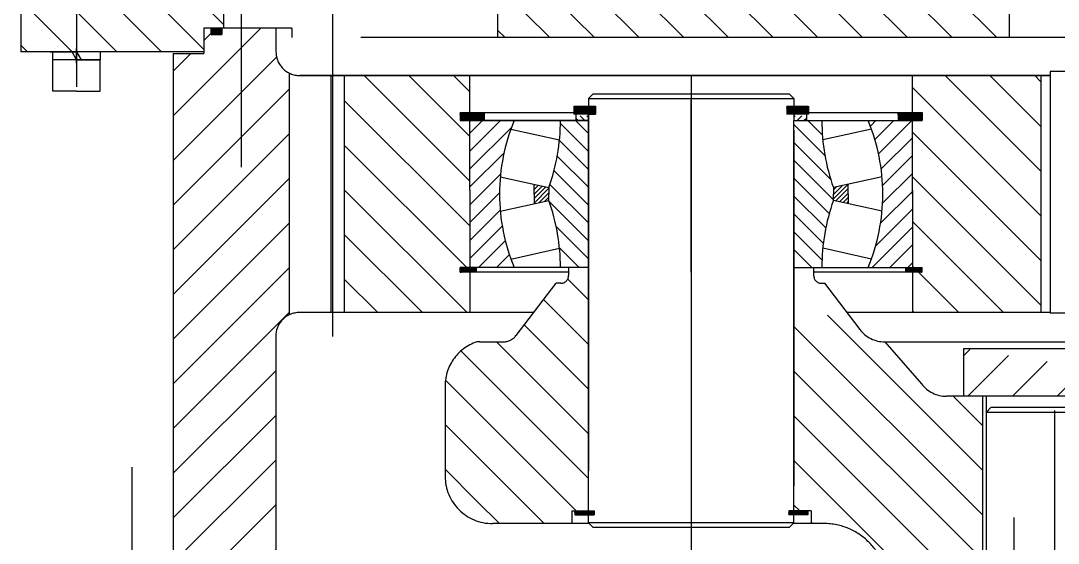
# Model space of a CAD drawing. Header units: millimetres. Extents: x -254 to 20771, y -723 to 14152.
# Drawn here: x 2867 to 3524, y 6038 to 6368 of the extents above; entities that cross this region are included whole.
import ezdxf

# ---------------------------------------------------------------- set-up
doc = ezdxf.new("R2010")
doc.units = ezdxf.units.MM
doc.header["$LTSCALE"] = 500
doc.linetypes.add('G', pattern=[2, 1.25, -0.25, 0.25, -0.25])
doc.linetypes.add('K', pattern=[2.5, 1.25, -0.25, 0.25, -0.25, 0.25, -0.25])
doc.layers.add('05', color=4, linetype='G')
doc.layers.add('07', color=6, linetype='K')
pattern_1 = [(135, (-7145.327, 865.985), (-14.142136, -14.142136), [])]
pattern_2 = [(315, (1179.93094, 9423.83018), (-0.0707106781, -0.0707106781), [])]
pattern_3 = [(45, (1180.05016, -536.53618), (-0.0707106781, 0.0707106781), [])]
pattern_4 = [(225, (-6115.68745, 9423.83018), (0.0707106781, -0.0707106781), [])]
pattern_5 = [(135, (-6115.56823, -536.53618), (0.0707106781, 0.0707106781), [])]
pattern_6 = [(45, (-7869.98725, 862.98494), (-0.0707106781, 0.0707106781), [])]

# ---------------------------------------------------------------- blocks, each defined once
blk = doc.blocks.new('weretyrtyryry')
at = {"layer": '07', "linetype": 'K'}
h = blk.add_hatch(dxfattribs=at)
h.set_pattern_fill('_USER', color=6, scale=20, angle=135, style=0, pattern_type=0)
h.set_pattern_definition(pattern_1)
h.paths.add_polyline_path([(-2856.73, 4701.3), (-2892.04, 4719.99), (-2892.04, 4658.43), (-2856.73, 4658.43), (-2856.73, 4660.53)])
h.paths.add_polyline_path([(-2856.73, 4732.93), (-2869.23, 4732.93), (-2892.04, 4732.93), (-2892.04, 4719.99), (-2856.73, 4701.3)])
h.paths.add_polyline_path([(-2783.41, 4732.93), (-2838.7, 4732.93), (-2838.7, 4726.93), (-2842.7, 4726.93, -0.043716), (-2843.19, 4726.93), (-2846.7, 4726.93), (-2846.7, 4732.93), (-2856.73, 4732.93), (-2856.73, 4701.3), (-2776.17, 4658.68), (-2776.17, 4673.43), (-2763.66, 4673.43), (-2763.66, 4682.76), (-2783.41, 4682.76)])
h.paths.add_polyline_path([(-2856.73, 4701.3), (-2856.73, 4658.43), (-2841.63, 4658.43), (-2839.96, 4658.43), (-2776.17, 4658.43), (-2776.17, 4658.68)])
h.paths.add_polyline_path([(-2831.34, 4679.54), (-2831.34, 4752.65), (-2795.34, 4752.65), (-2795.34, 4679.54)], flags=9)
h = blk.add_hatch(dxfattribs=at)
h.set_pattern_fill('_USER', color=6, scale=20, angle=135, style=0, pattern_type=0)
h.set_pattern_definition(pattern_1)
h.paths.add_polyline_path([(-1468.55, 4732.43), (-1506.06, 4732.43), (-1506.06, 4726.43), (-1510.06, 4726.43, -0.043716), (-1510.55, 4726.43), (-1514.06, 4726.43), (-1514.06, 4732.43), (-1521.57, 4732.43), (-1521.57, 4742.43), (-1929.34, 4742.43), (-1929.34, 4700.42), (-1944.34, 4700.42), (-1944.34, 4667.43), (-1510.45, 4667.43), (-1468.55, 4690.32)])
h.paths.add_polyline_path([(-1415.55, 4719.27), (-1448.55, 4701.24), (-1448.55, 4673.43), (-1434.92, 4673.43), (-1434.92, 4658.43), (-1415.55, 4658.43)])
h.paths.add_polyline_path([(-1415.55, 4719.27), (-1415.55, 4732.43), (-1448.55, 4732.43), (-1448.55, 4701.24)])
h.paths.add_polyline_path([(-2266.76, 4700.42), (-2281.76, 4700.42), (-2281.76, 4742.43), (-2570.69, 4742.43), (-2570.69, 4682.76), (-2590.44, 4682.76), (-2590.44, 4667.43), (-2266.76, 4667.43)])
h.paths.add_polyline_path([(-1733.46, 4642.91), (-1733.46, 4689.55), (-1697.46, 4689.55), (-1697.46, 4642.91)], flags=9)
h.paths.add_polyline_path([(-1884.83, 4656.56), (-1884.83, 4687.22), (-1848.83, 4687.22), (-1848.83, 4656.56)], flags=9)
h.paths.add_polyline_path([(-1667.96, 4711.34), (-1652.79, 4711.34), (-1652.79, 4731.03), (-1667.96, 4731.03)], flags=24)
h.paths.add_polyline_path([(-1519.35, 4720.06), (-1504.17, 4720.06), (-1504.17, 4739.76), (-1519.35, 4739.76)], flags=24)
h = blk.add_hatch(dxfattribs=at)
h.set_pattern_fill('_USER', color=6, scale=20, angle=45, style=0, pattern_type=0)
h.set_pattern_definition([(45, (-7145.327, 865.985), (-14.142136, 14.142136), [])])
h.paths.add_polyline_path([(-2722.12, 4630.08), (-2775.71, 4658.43), (-2776.17, 4658.43), (-2776.17, 4657.43), (-2795.55, 4657.43), (-2795.55, 4434.88), (-2730.67, 4418.01), (-2730.67, 4478.43, -0.289261), (-2722.12, 4491.98)])
h.paths.add_polyline_path([(-2730.55, 4673.43), (-2752.55, 4673.43), (-2752.55, 4646.18), (-2722.12, 4630.08), (-2722.12, 4644.95, -0.286757), (-2730.55, 4658.43)])
h.paths.add_polyline_path([(-2752.55, 4673.43), (-2764.79, 4673.43), (-2764.79, 4669.43), (-2771.79, 4669.43), (-2771.79, 4673.43), (-2776.17, 4673.43), (-2776.17, 4658.68), (-2752.55, 4646.18)])
h.paths.add_polyline_path([(-2730.67, 4418.01), (-2795.55, 4434.88), (-2795.55, 4307.43), (-2808.83, 4307.43), (-2808.83, 4257.43), (-2784.92, 4257.43), (-2784.92, 4238.43), (-2730.67, 4238.43)])
h.paths.add_polyline_path([(-2834.83, 4307.43), (-2866.9, 4307.43), (-2866.9, 4257.43), (-2834.83, 4257.43)])
h.paths.add_polyline_path([(-1415.55, 4641.29), (-1488.97, 4612.32), (-1488.97, 4530.07), (-1415.55, 4522.06)])
h.paths.add_polyline_path([(-1458.55, 4642.17), (-1466.55, 4647.18), (-1466.55, 4652.35), (-1468.55, 4652.35), (-1468.55, 4673.43), (-1470.55, 4673.43), (-1470.55, 4668.43), (-1477.55, 4668.43), (-1477.55, 4673.43), (-1480.55, 4673.43), (-1480.55, 4658.43, -0.286757), (-1488.97, 4644.95), (-1488.97, 4612.32), (-1458.55, 4624.33)])
h.paths.add_polyline_path([(-1415.55, 4657.43), (-1434.92, 4657.43), (-1434.92, 4673.43), (-1448.55, 4673.43), (-1448.55, 4652.35), (-1450.55, 4652.35), (-1450.55, 4647.18), (-1458.55, 4642.17), (-1458.55, 4624.33), (-1415.55, 4641.29)])
h.paths.add_polyline_path([(-1415.55, 4522.06), (-1488.97, 4530.07), (-1488.97, 4491.98, -0.289261), (-1480.42, 4478.43), (-1480.42, 4391.4), (-1415.55, 4384.64)])
h.paths.add_polyline_path([(-1415.55, 4384.64), (-1480.42, 4391.4), (-1480.42, 4264.85), (-1426.1, 4253.45), (-1426.1, 4257.43), (-1402.27, 4257.43), (-1402.27, 4307.43), (-1407.52, 4307.43), (-1415.55, 4307.43)])
h.paths.add_polyline_path([(-1426.1, 4253.45), (-1480.42, 4264.85), (-1480.42, 4238.43), (-1426.1, 4238.43)])
h.paths.add_polyline_path([(-1344.2, 4307.43), (-1376.27, 4307.43), (-1376.27, 4257.43), (-1344.2, 4257.43)])
h.paths.add_polyline_path([(-1456, 4561.26), (-1440.83, 4561.26), (-1440.83, 4580.96), (-1456, 4580.96)], flags=24)
h = blk.add_hatch(dxfattribs=at)
h.set_pattern_fill('_USER', color=6, scale=0.1, angle=45, style=0, pattern_type=0)
h.set_pattern_definition([(45, (-7145.32725, 865.98494), (-0.0707106781, 0.0707106781), [])])
h.paths.add_polyline_path([(-2764.79, 4673.43), (-2771.79, 4673.43), (-2771.79, 4669.43), (-2764.79, 4669.43)])
h = blk.add_hatch(dxfattribs=at)
h.set_pattern_fill('_USER', color=6, scale=20, angle=135, style=0, pattern_type=0)
h.set_pattern_definition(pattern_1)
h.paths.add_polyline_path([(-2687.32, 4493.43), (-2607.88, 4493.43), (-2607.88, 4518.93), (-2613.97, 4518.93), (-2613.97, 4521.93), (-2607.88, 4521.93), (-2607.88, 4570.93), (-2607.88, 4614.93), (-2613.97, 4614.93), (-2613.97, 4617.93), (-2607.88, 4617.93), (-2607.88, 4643.43), (-2687.32, 4643.43)])
h.paths.add_polyline_path([(-2246.63, 4643.43), (-2327.88, 4643.43), (-2327.88, 4617.93), (-2321.78, 4617.93), (-2321.78, 4614.93), (-2327.88, 4614.93), (-2327.88, 4568.43), (-2327.88, 4521.93), (-2321.78, 4521.93), (-2321.78, 4518.93), (-2327.88, 4518.93), (-2327.88, 4493.43), (-2246.63, 4493.43)])
h = blk.add_hatch(dxfattribs=at)
h.set_pattern_fill('_USER', color=6, scale=0.1, angle=135, style=0, pattern_type=0)
h.set_pattern_definition([(135, (-7869.98725, 866.98494), (-0.0707106781, -0.0707106781), [])])
h.paths.add_polyline_path([(-2542.21, 4623.93), (-2542.21, 4618.93), (-2532.88, 4618.93), (-2532.88, 4623.93)])
h.paths.add_polyline_path([(-2532.88, 4618.93), (-2528.47, 4618.93), (-2528.47, 4623.93), (-2532.88, 4623.93)])
h = blk.add_hatch(dxfattribs=at)
h.set_pattern_fill('_USER', color=6, scale=0.1, angle=135, style=0, pattern_type=0)
h.set_pattern_definition([(45, (2934.23074, 866.98494), (0.0707106781, -0.0707106781), [])])
h.paths.add_polyline_path([(-2393.55, 4623.93), (-2393.55, 4618.93), (-2402.88, 4618.93), (-2402.88, 4623.93)])
h.paths.add_polyline_path([(-2402.88, 4618.93), (-2407.29, 4618.93), (-2407.29, 4623.93), (-2402.88, 4623.93)])
h = blk.add_hatch(dxfattribs=at)
h.set_pattern_fill('_USER', color=6, scale=0.1, angle=45, style=0, pattern_type=0)
h.set_pattern_definition(pattern_6)
h.paths.add_polyline_path([(-2327.88, 4619.93), (-2336.92, 4619.93), (-2336.92, 4614.93), (-2327.88, 4614.93)])
h.paths.add_polyline_path([(-2321.78, 4619.93), (-2327.88, 4619.93), (-2327.88, 4614.93), (-2325.73, 4614.93), (-2321.78, 4617.09)], flags=16)
h.paths.add_polyline_path([(-2334.98, 4604.66), (-2319.81, 4604.66), (-2319.81, 4624.35), (-2334.98, 4624.35)], flags=9)
h = blk.add_hatch(dxfattribs=at)
h.set_pattern_fill('_USER', color=6, scale=0.1, angle=45, style=0, pattern_type=0)
h.set_pattern_definition(pattern_6)
h.paths.add_polyline_path([(-2613.97, 4619.93), (-2613.97, 4614.93), (-2607.88, 4614.93), (-2607.88, 4619.93)])
h.paths.add_polyline_path([(-2607.88, 4619.93), (-2607.88, 4614.93), (-2598.84, 4614.93), (-2598.84, 4619.93)])
at = {"layer": '07', "linetype": 'K', "ltscale": 0.8}
h = blk.add_hatch(dxfattribs=at)
h.set_pattern_fill('U', color=6, scale=8, angle=135, style=0, pattern_type=0)
h.set_pattern_definition([(45, (-2467.878, 4614.934), (5.65685, -5.65685), [])])
edge = h.paths.add_edge_path()
edge.add_arc((-2467.88, 4568.43), 121.25, 360, 382.55097)
edge.add_line((-2355.9, 4614.93), (-2327.88, 4614.93))
edge.add_line((-2327.88, 4614.93), (-2327.88, 4568.43))
edge.add_line((-2327.88, 4568.43), (-2327.88, 4521.93))
edge.add_line((-2327.88, 4521.93), (-2355.9, 4521.93))
edge.add_arc((-2467.88, 4568.43), 121.25, 337.44903, 360)
edge = h.paths.add_edge_path()
edge.add_line((-2579.86, 4521.93), (-2607.88, 4521.93))
edge.add_line((-2607.88, 4521.93), (-2607.88, 4568.43))
edge.add_line((-2607.88, 4568.43), (-2607.88, 4614.93))
edge.add_line((-2607.88, 4614.93), (-2579.86, 4614.93))
edge.add_arc((-2467.88, 4568.43), 121.25, 157.44903, 180)
edge.add_arc((-2467.88, 4568.43), 121.25, 180, 202.55097)
h = blk.add_hatch(dxfattribs=at)
h.set_pattern_fill('U', color=6, scale=8, angle=225, style=0, pattern_type=0)
h.set_pattern_definition([(315, (-2467.878, 4614.934), (-5.65685, -5.65685), [])])
edge = h.paths.add_edge_path()
edge.add_line((-2385.19, 4521.93), (-2402.88, 4521.93))
edge.add_line((-2402.88, 4521.93), (-2402.87, 4614.93))
edge.add_line((-2402.87, 4614.93), (-2385.19, 4614.93))
edge.add_arc((-2257.88, 4614.93), 127.31, 180, 199.47844)
edge.add_line((-2377.9, 4572.48), (-2377.9, 4568.43))
edge.add_line((-2377.9, 4568.43), (-2377.9, 4564.39))
edge.add_arc((-2257.88, 4521.93), 127.31, 160.52156, 180)
edge = h.paths.add_edge_path()
edge.add_line((-2532.88, 4521.93), (-2550.57, 4521.93))
edge.add_arc((-2677.88, 4521.93), 127.31, 360, 379.47844)
edge.add_line((-2557.85, 4564.39), (-2557.85, 4568.43))
edge.add_line((-2557.85, 4568.43), (-2557.85, 4572.48))
edge.add_arc((-2677.88, 4614.93), 127.31, 340.52156, 360)
edge.add_line((-2550.57, 4614.93), (-2532.89, 4614.93))
edge.add_line((-2532.89, 4614.93), (-2532.88, 4521.93))
at = {"layer": '07', "linetype": 'K'}
h = blk.add_hatch(dxfattribs=at)
h.set_pattern_fill('_USER', color=6, scale=3, angle=135, style=0, pattern_type=0)
h.set_pattern_definition([(135, (-7869.9872, 865.985), (-2.1213203, -2.1213203), [])])
h.paths.add_polyline_path([(-2540.84, 4617.93), (-2540.84, 4614.93), (-2532.88, 4614.93), (-2532.88, 4617.93)])
h = blk.add_hatch(dxfattribs=at)
h.set_pattern_fill('_USER', color=6, scale=3, angle=135, style=0, pattern_type=0)
h.set_pattern_definition([(45, (2934.2307, 865.985), (2.1213203, -2.1213203), [])])
h.paths.add_polyline_path([(-2394.92, 4617.93), (-2394.92, 4614.93), (-2402.88, 4614.93), (-2402.88, 4617.93)])
h = blk.add_hatch(dxfattribs=at)
h.set_pattern_fill('_USER', color=6, scale=0.1, angle=45, style=0, pattern_type=0)
h.set_pattern_definition([(135, (2934.23074, 862.98494), (0.0707106781, 0.0707106781), [])])
h.paths.add_polyline_path([(-2327.88, 4619.93), (-2321.78, 4619.93), (-2321.78, 4614.93), (-2327.88, 4614.93)])
h.paths.add_polyline_path([(-2336.92, 4619.93), (-2327.88, 4619.93), (-2327.88, 4614.93), (-2336.92, 4614.93)])
at = {"layer": '07', "linetype": 'K', "ltscale": 0.8}
h = blk.add_hatch(dxfattribs=at)
h.set_pattern_fill('U', color=6, scale=2, angle=135, style=0, pattern_type=0)
h.set_pattern_definition([(45, (-2467.8783, 4614.934), (1.414214, -1.414214), [])])
h.paths.add_polyline_path([(-2368.53, 4562.31), (-2377.9, 4564.39), (-2377.9, 4568.43), (-2377.9, 4572.48), (-2368.53, 4574.56), (-2368.53, 4568.43)])
h.paths.add_polyline_path([(-2567.23, 4568.43), (-2567.23, 4574.56), (-2557.85, 4572.48), (-2557.85, 4568.43), (-2557.85, 4564.39), (-2567.23, 4562.31)])
at = {"layer": '07', "linetype": 'K'}
h = blk.add_hatch(dxfattribs=at)
h.set_pattern_fill('_USER', color=6, scale=20, angle=135, style=0, pattern_type=0)
h.set_pattern_definition(pattern_1)
h.paths.add_polyline_path([(-2532.88, 4520.49), (-2540.49, 4521.93), (-2545.38, 4521.93), (-2545.38, 4516.93, -0.414214), (-2550.38, 4511.93), (-2551.27, 4511.93), (-2552.46, 4511.93), (-2553.5, 4511.93), (-2578.76, 4478.8, -0.233965), (-2586.72, 4474.86), (-2601.67, 4474.86), (-2603.55, 4474.86, 0.33257), (-2623.55, 4445.86), (-2623.55, 4389.86, 0.122957), (-2620.03, 4375.76), (-2540.69, 4367.86), (-2532.88, 4367.86)])
h.paths.add_polyline_path([(-2620.03, 4375.76, 0.277141), (-2593.55, 4359.86), (-2543.48, 4359.86), (-2543.48, 4368.14)])
h.paths.add_polyline_path([(-2283.6, 4440.43), (-2306.33, 4440.43, -0.23379), (-2322.22, 4448.3), (-2345.3, 4474.86, -0.233965), (-2361.2, 4482.73), (-2365.78, 4488.74), (-2402.88, 4495.79), (-2402.88, 4383.7), (-2402.88, 4367.86), (-2392.03, 4367.86), (-2392.03, 4359.86), (-2383.81, 4359.86, -0.414214), (-2343.81, 4319.86), (-2343.81, 4203.43), (-2288.42, 4203.43), (-2283.6, 4208.26)])
h.paths.add_polyline_path([(-1808.22, 4521.93), (-1820.72, 4521.93), (-1820.72, 4516.93, -0.414214), (-1825.72, 4511.93), (-1827.63, 4511.93), (-1849.89, 4482.73, -0.233965), (-1865.8, 4474.86), (-1889.01, 4448.32, -0.234116), (-1904.92, 4440.43), (-1927.5, 4440.43), (-1927.5, 4208.61), (-1922.32, 4203.43), (-1867.29, 4203.43), (-1867.29, 4319.86, -0.414214), (-1827.29, 4359.86), (-1819.06, 4359.86), (-1819.06, 4367.86), (-1808.22, 4367.86)])
h.paths.add_polyline_path([(-1587.55, 4448.12, 0.311391), (-1607.55, 4474.86), (-1609.43, 4474.86), (-1624.38, 4474.86, -0.233965), (-1632.33, 4478.8), (-1657.6, 4511.93), (-1658.64, 4511.93), (-1659.83, 4511.93), (-1660.72, 4511.93, -0.414214), (-1665.72, 4516.93), (-1665.72, 4521.93), (-1678.22, 4521.93), (-1678.22, 4411.99), (-1587.55, 4402.55)])
h.paths.add_polyline_path([(-1587.55, 4402.55), (-1678.22, 4411.99), (-1678.22, 4367.86), (-1667.61, 4367.86), (-1667.61, 4359.86), (-1617.55, 4359.86, 0.414214), (-1587.55, 4389.86)])
h.paths.add_polyline_path([(-2543.1, 4358.3), (-2527.93, 4358.3), (-2527.93, 4377.99), (-2543.1, 4377.99)], flags=9)
h.paths.add_polyline_path([(-1896.27, 4341.51), (-1881.1, 4341.51), (-1881.1, 4361.2), (-1896.27, 4361.2)], flags=24)
at = {"layer": '07', "linetype": 'K', "ltscale": 0.8}
h = blk.add_hatch(dxfattribs=at)
h.set_pattern_fill('_USER', color=6, scale=0.1, angle=45, style=0, pattern_type=0)
h.set_pattern_definition(pattern_2)
h.paths.add_polyline_path([(-2603.68, 4521.93), (-2603.68, 4518.93), (-2613.97, 4518.93), (-2613.97, 4521.93)])
h = blk.add_hatch(dxfattribs=at)
h.set_pattern_fill('_USER', color=6, scale=0.1, angle=45, style=0, pattern_type=0)
h.set_pattern_definition(pattern_2)
h.paths.add_polyline_path([(-2603.68, 4521.93), (-2603.68, 4518.93), (-2613.97, 4518.93), (-2613.97, 4521.93)])
h = blk.add_hatch(dxfattribs=at)
h.set_pattern_fill('_USER', color=6, scale=0.1, angle=45, style=0, pattern_type=0)
h.set_pattern_definition(pattern_4)
h.paths.add_polyline_path([(-2332.08, 4521.93), (-2332.08, 4518.93), (-2321.78, 4518.93), (-2321.78, 4521.93)])
h = blk.add_hatch(dxfattribs=at)
h.set_pattern_fill('_USER', color=6, scale=0.1, angle=45, style=0, pattern_type=0)
h.set_pattern_definition(pattern_4)
h.paths.add_polyline_path([(-2332.08, 4521.93), (-2332.08, 4518.93), (-2321.78, 4518.93), (-2321.78, 4521.93)])
at = {"layer": '07', "linetype": 'K'}
h = blk.add_hatch(dxfattribs=at)
h.set_pattern_fill('_USER', color=6, scale=20, angle=45, style=0, pattern_type=0)
h.set_pattern_definition([(45, (-3402.53, 6191.24), (-14.14214, 14.14214), [])])
h.paths.add_polyline_path([(-1915.55, 4440.43), (-1915.55, 4470.43), (-2008.59, 4470.43), (-2008.67, 4440.43)])
h.paths.add_polyline_path([(-2060.55, 4470.43), (-2060.55, 4460.43), (-2105.55, 4460.43), (-2105.55, 4440.43), (-2008.67, 4440.43), (-2008.59, 4470.43)])
h.paths.add_polyline_path([(-2105.55, 4440.43), (-2105.55, 4460.43), (-2150.55, 4460.43), (-2150.55, 4470.43), (-2202.57, 4470.43), (-2202.57, 4440.43)])
h.paths.add_polyline_path([(-2294.78, 4470.43), (-2295.55, 4470.43), (-2295.55, 4440.43), (-2202.57, 4440.43), (-2202.57, 4456.32)])
h.paths.add_polyline_path([(-2170.91, 4441.42), (-2155.74, 4441.42), (-2155.74, 4461.11), (-2170.91, 4461.11)], flags=24)
at = {"layer": '07', "linetype": 'K', "ltscale": 0.8}
h = blk.add_hatch(dxfattribs=at)
h.set_pattern_fill('_USER', color=6, scale=0.1, angle=45, style=0, pattern_type=0)
h.set_pattern_definition(pattern_3)
h.paths.add_polyline_path([(-2541.48, 4367.86), (-2541.48, 4365.36), (-2529.35, 4365.36), (-2529.35, 4367.86)])
h = blk.add_hatch(dxfattribs=at)
h.set_pattern_fill('_USER', color=6, scale=0.1, angle=45, style=0, pattern_type=0)
h.set_pattern_definition(pattern_3)
h.paths.add_polyline_path([(-2541.48, 4367.86), (-2541.48, 4365.36), (-2529.35, 4365.36), (-2529.35, 4367.86)])
h = blk.add_hatch(dxfattribs=at)
h.set_pattern_fill('_USER', color=6, scale=0.1, angle=45, style=0, pattern_type=0)
h.set_pattern_definition(pattern_5)
h.paths.add_polyline_path([(-2394.03, 4367.86), (-2394.03, 4365.36), (-2406.17, 4365.36), (-2406.17, 4367.86)])
h = blk.add_hatch(dxfattribs=at)
h.set_pattern_fill('_USER', color=6, scale=0.1, angle=45, style=0, pattern_type=0)
h.set_pattern_definition(pattern_5)
h.paths.add_polyline_path([(-2394.03, 4367.86), (-2394.03, 4365.36), (-2406.17, 4365.36), (-2406.17, 4367.86)])
at = {"layer": '05', "color": 4, "linetype": 'G', "ltscale": 0.8}
for p, q in [((-2676.56, 5216.98), (-2677.05, 4649.71)), ((-2467.88, 4518.93), (-2467.88, 4627.93))]:
    blk.add_line(p, q, dxfattribs=at)
at = {"layer": '05', "color": 4, "linetype": 'G'}
blk.add_line((-2467.88, 4643.43), (-2467.88, 4316.66), dxfattribs=at)
at = {"layer": '07', "color": 6, "linetype": 'K', "ltscale": 0.8}
for p, q in [((-2892.04, 4782.43), (-2892.04, 4658.43)), ((-2266.76, 4700.42), (-2266.76, 4667.43)), ((-2752.55, 4687), (-2752.55, 4585.5)), ((-2694.83, 4689.58), (-2694.83, 4478.31)), ((-2720.55, 4673.43), (-2776.17, 4673.43)), ((-2776.17, 4673.43), (-2776.17, 4657.43)), ((-2776.17, 4673.43), (-2776.17, 4657.43)), ((-2771.79, 4673.43), (-2771.79, 4669.43)), ((-2771.79, 4669.43), (-2764.79, 4669.43)), ((-2764.79, 4673.43), (-2764.79, 4669.43)), ((-2730.55, 4673.43), (-2730.55, 4658.43)), ((-2730.55, 4673.43), (-2730.55, 4658.43)), ((-2720.55, 4673.43), (-2720.55, 4667.43)), ((-2176.93, 4667.43), (-2720.55, 4667.43)), ((-2776.17, 4658.43), (-2892.04, 4658.43)), ((-2873.49, 4658.43), (-2856.73, 4658.43)), ((-2839.96, 4658.43), (-2856.73, 4658.43)), ((-2795.55, 4657.43), (-2795.55, 4307.43)), ((-2795.55, 4657.43), (-2795.55, 4307.43)), ((-2795.55, 4657.43), (-2776.17, 4657.43)), ((-2795.55, 4657.43), (-2776.17, 4657.43)), ((-2722.12, 4644.95), (-2722.12, 4491.98)), ((-2240.69, 4643.43), (-2715.55, 4643.43)), ((-2715.55, 4643.43), (-2240.69, 4643.43)), ((-2695.92, 4643.43), (-2695.92, 4493.43)), ((-2687.32, 4643.43), (-2687.32, 4493.43)), ((-2607.88, 4570.93), (-2607.88, 4643.43)), ((-2327.88, 4614.93), (-2327.88, 4643.43)), ((-1970.41, 4645.93), (-2240.69, 4645.93)), ((-2240.69, 4645.93), (-2240.69, 4492.93)), ((-2532.88, 4628.93), (-2532.88, 4614.93)), ((-2402.88, 4628.93), (-2402.88, 4614.93)), ((-2532.88, 4624.93), (-2532.88, 4393.26)), ((-2613.97, 4618.93), (-2613.97, 4614.93)), ((-2613.97, 4614.93), (-2532.88, 4614.93)), ((-2532.88, 4614.93), (-2607.88, 4614.93)), ((-2532.88, 4521.93), (-2532.89, 4614.93)), ((-2532.88, 4618.86), (-2532.88, 4393.26)), ((-2532.88, 4362.86), (-2532.88, 4618.86)), ((-2532.88, 4360.36), (-2532.88, 4618.86)), ((-2402.88, 4521.93), (-2402.87, 4614.93)), ((-2402.88, 4614.93), (-2321.78, 4614.93)), ((-2402.88, 4614.93), (-2327.88, 4614.93)), ((-2327.88, 4568.43), (-2327.88, 4614.93)), ((-2321.78, 4619.93), (-2321.78, 4614.93)), ((-2321.78, 4619.93), (-2321.78, 4614.93)), ((-2581.94, 4609.57), (-2551.15, 4602.75)), ((-2402.88, 4362.86), (-2402.88, 4610.86)), ((-2402.88, 4360.36), (-2402.88, 4610.86)), ((-2402.88, 4608.86), (-2402.88, 4383.7)), ((-2402.88, 4608.86), (-2402.88, 4383.7)), ((-2353.82, 4609.57), (-2384.61, 4602.75)), ((-2588.64, 4579.3), (-2557.85, 4572.48)), ((-2347.12, 4579.3), (-2377.9, 4572.48)), ((-2607.88, 4570.93), (-2607.88, 4493.43)), ((-2567.23, 4568.43), (-2567.23, 4574.56)), ((-2557.85, 4572.48), (-2557.85, 4568.43)), ((-2377.9, 4572.48), (-2377.9, 4568.43)), ((-2368.53, 4568.43), (-2368.53, 4574.56)), ((-2327.88, 4570.93), (-2327.88, 4493.43)), ((-2588.64, 4557.57), (-2557.85, 4564.39)), ((-2567.23, 4568.43), (-2567.23, 4562.31)), ((-2557.85, 4564.39), (-2557.85, 4568.43)), ((-2377.9, 4564.39), (-2377.9, 4568.43)), ((-2347.12, 4557.57), (-2377.9, 4564.39)), ((-2368.53, 4568.43), (-2368.53, 4562.31)), ((-2581.94, 4527.3), (-2551.15, 4534.12)), ((-2353.82, 4527.3), (-2384.61, 4534.12)), ((-2532.88, 4521.93), (-2613.97, 4521.93)), ((-2532.88, 4521.93), (-2613.97, 4521.93)), ((-2613.97, 4518.93), (-2613.97, 4521.93)), ((-2613.97, 4518.93), (-2613.97, 4521.93)), ((-2613.97, 4518.93), (-2613.97, 4521.93)), ((-2613.97, 4518.93), (-2613.97, 4521.93)), ((-2545.38, 4518.93), (-2613.97, 4518.93)), ((-2545.38, 4518.93), (-2613.97, 4518.93)), ((-2532.88, 4521.93), (-2607.88, 4521.93)), ((-2532.88, 4521.93), (-2607.88, 4521.93)), ((-2603.68, 4518.93), (-2603.68, 4521.93)), ((-2603.68, 4518.93), (-2603.68, 4521.93)), ((-2545.38, 4521.93), (-2545.38, 4516.93)), ((-2402.88, 4521.93), (-2321.78, 4521.93)), ((-2402.88, 4521.93), (-2321.78, 4521.93)), ((-2402.88, 4521.93), (-2321.78, 4521.93)), ((-2402.88, 4521.93), (-2321.78, 4521.93)), ((-2390.38, 4521.93), (-2390.38, 4516.93)), ((-2321.78, 4518.93), (-2390.38, 4518.93)), ((-2321.78, 4518.93), (-2390.38, 4518.93)), ((-2332.08, 4518.93), (-2332.08, 4521.93)), ((-2332.08, 4518.93), (-2332.08, 4521.93)), ((-2321.78, 4518.93), (-2321.78, 4521.93)), ((-2321.78, 4518.93), (-2321.78, 4521.93)), ((-2553.5, 4511.93), (-2578.76, 4478.8)), ((-2552.46, 4511.93), (-2553.33, 4511.93)), ((-2551.27, 4511.93), (-2552.46, 4511.93)), ((-2550.38, 4511.93), (-2551.27, 4511.93)), ((-2385.38, 4511.93), (-2384.49, 4511.93)), ((-2384.49, 4511.93), (-2383.3, 4511.93)), ((-2383.47, 4511.93), (-2361.2, 4482.73)), ((-2556.27, 4504.43), (-2556.27, 4504.43)), ((-2567.6, 4493.43), (-2715.67, 4493.43)), ((-2240.69, 4493.43), (-2369.36, 4493.43)), ((-1970.41, 4492.93), (-2240.69, 4492.93)), ((-2730.67, 4478.43), (-2730.67, 4238.43)), ((-2601.67, 4474.86), (-2603.55, 4474.86)), ((-2601.67, 4474.86), (-2586.72, 4474.86)), ((-2345.3, 4474.86), (-2222.35, 4474.86)), ((-2345.3, 4474.86), (-2322.22, 4448.3)), ((-2145.55, 4470.43), (-2295.55, 4470.43)), ((-2263.42, 3863.79), (-2263.42, 4451.14)), ((-2623.55, 4445.86), (-2623.55, 4389.86)), ((-1904.92, 4440.43), (-2306.33, 4440.43)), ((-2283.6, 4440.43), (-2283.6, 4208.26)), ((-2280.92, 4210.93), (-2280.92, 4440.43)), ((-2281.1, 4430.43), (-2278.1, 4433.43)), ((-2278.1, 4433.43), (-1932.65, 4433.43)), ((-2238.05, 4431.43), (-2238.05, 3894.43)), ((-2281.1, 4430.43), (-1929.82, 4430.43)), ((-2543.48, 4367.86), (-2529.35, 4367.86)), ((-2543.48, 4367.86), (-2543.48, 4359.86)), ((-2543.48, 4367.86), (-2543.48, 4359.86)), ((-2543.48, 4367.86), (-2529.35, 4367.86)), ((-2541.48, 4367.86), (-2541.48, 4365.36)), ((-2541.48, 4367.86), (-2541.48, 4365.36)), ((-2541.48, 4365.36), (-2529.35, 4365.36)), ((-2541.48, 4365.36), (-2529.35, 4365.36)), ((-2534.85, 4367.86), (-2534.85, 4365.36)), ((-2529.35, 4367.86), (-2529.35, 4365.36)), ((-2529.35, 4367.86), (-2529.35, 4365.36)), ((-2406.17, 4367.86), (-2406.17, 4365.36)), ((-2392.03, 4367.86), (-2406.17, 4367.86)), ((-2392.03, 4367.86), (-2406.17, 4367.86)), ((-2406.17, 4367.86), (-2406.17, 4365.36)), ((-2394.03, 4365.36), (-2406.17, 4365.36)), ((-2394.03, 4365.36), (-2406.17, 4365.36)), ((-2399.53, 4367.86), (-2399.53, 4365.36)), ((-2394.03, 4367.86), (-2394.03, 4365.36)), ((-2394.03, 4367.86), (-2394.03, 4365.36)), ((-2392.03, 4367.86), (-2392.03, 4359.86)), ((-2392.03, 4367.86), (-2392.03, 4359.86)), ((-2532.38, 4359.86), (-2593.55, 4359.86)), ((-2383.81, 4359.86), (-2403.38, 4359.86))]:
    blk.add_line(p, q, dxfattribs=at)
at = {"layer": '07', "color": 6, "linetype": 'K'}
for p, q in [((-2856.73, 4785.24), (-2856.73, 4636.23)), ((-2763.66, 4682.76), (-2763.66, 4673.43)), ((-2590.44, 4682.76), (-2590.44, 4667.43)), ((-2871.83, 4658.43), (-2856.73, 4658.43)), ((-2871.83, 4653.43), (-2871.83, 4658.43)), ((-2871.83, 4658.43), (-2856.73, 4658.43)), ((-2871.83, 4653.43), (-2871.83, 4658.43)), ((-2856.73, 4653.43), (-2859.61, 4658.43)), ((-2856.73, 4653.43), (-2859.61, 4658.43)), ((-2856.73, 4651.34), (-2856.73, 4660.53)), ((-2856.73, 4651.34), (-2856.73, 4660.53)), ((-2856.73, 4658.43), (-2853.84, 4653.43)), ((-2841.63, 4658.43), (-2856.73, 4658.43)), ((-2856.73, 4658.43), (-2853.84, 4653.43)), ((-2841.63, 4658.43), (-2856.73, 4658.43)), ((-2841.63, 4653.43), (-2841.63, 4658.43)), ((-2841.63, 4653.43), (-2841.63, 4658.43)), ((-2856.73, 4653.43), (-2871.83, 4653.43)), ((-2856.73, 4653.43), (-2871.83, 4653.43)), ((-2871.73, 4633.43), (-2871.73, 4653.43)), ((-2856.73, 4653.43), (-2841.63, 4653.43)), ((-2841.73, 4653.43), (-2856.73, 4653.43)), ((-2856.73, 4653.43), (-2841.63, 4653.43)), ((-2841.73, 4633.43), (-2841.73, 4653.43)), ((-2246.63, 4643.43), (-2246.63, 4493.43)), ((-2856.73, 4633.43), (-2871.73, 4633.43)), ((-2856.73, 4633.43), (-2841.73, 4633.43)), ((-2532.88, 4628.93), (-2529.88, 4631.93)), ((-2532.88, 4628.93), (-2402.88, 4628.93)), ((-2529.88, 4631.93), (-2405.88, 4631.93)), ((-2402.88, 4628.93), (-2405.88, 4631.93)), ((-2542.21, 4623.93), (-2542.21, 4618.93)), ((-2528.47, 4623.93), (-2528.47, 4618.93)), ((-2407.29, 4623.93), (-2407.29, 4618.93)), ((-2393.55, 4623.93), (-2393.55, 4618.93)), ((-2613.97, 4619.93), (-2528.47, 4619.93)), ((-2598.84, 4619.93), (-2598.84, 4614.93)), ((-2540.84, 4618.93), (-2540.84, 4614.93)), ((-2532.88, 4618.93), (-2528.47, 4618.93)), ((-2407.29, 4619.93), (-2321.78, 4619.93)), ((-2402.88, 4618.93), (-2407.29, 4618.93)), ((-2394.92, 4618.93), (-2394.92, 4614.93)), ((-2336.92, 4619.93), (-2336.92, 4614.93)), ((-2336.92, 4619.93), (-2336.92, 4614.93)), ((-2295.55, 4470.43), (-2295.55, 4440.43)), ((-2821.83, 4395.52), (-2821.83, 4140.92)), ((-2402.88, 4360.36), (-2532.88, 4360.36)), ((-2532.88, 4360.36), (-2529.88, 4357.36)), ((-2402.88, 4360.36), (-2405.88, 4357.36)), ((-2405.88, 4357.36), (-2529.88, 4357.36))]:
    blk.add_line(p, q, dxfattribs=at)
at = {"layer": '07', "color": 6, "linetype": 'K', "ltscale": 0.8}
for centre, radius, start, end in [((-2715.55, 4658.43), 15, 180, 270), ((-2467.88, 4568.43), 121.25, 157.44903, 180), ((-2677.88, 4614.93), 127.31, 340.52156, 0), ((-2257.88, 4614.93), 127.31, 180, 199.47844), ((-2467.88, 4568.43), 121.25, 0, 22.55097), ((-2467.88, 4568.43), 121.25, 180, 202.55097), ((-2677.88, 4521.93), 127.31, 0, 19.47844), ((-2257.88, 4521.93), 127.31, 160.52156, 180), ((-2467.88, 4568.43), 121.25, 337.44903, 0), ((-2550.38, 4516.93), 5, 270, 0), ((-2385.38, 4516.93), 5, 180, 270), ((-2715.67, 4478.43), 15, 90, 180), ((-2586.72, 4484.86), 10, 270, 322.67328), ((-2345.3, 4494.86), 20, 217.32672, 270), ((-2594.16, 4446.99), 29.41, 108.61653, 182.19889), ((-2306.33, 4460.43), 20, 217.36457, 270), ((-2593.55, 4389.86), 30, 180, 270), ((-2383.81, 4319.86), 40, 0, 90)]:
    blk.add_arc(centre, radius, start, end, dxfattribs=at)

msp = doc.modelspace()

# ---------------------------------------------------------------- block references
at = {"layer": '07'}
msp.add_blockref('weretyrtyryry', (5759.4801, 1690.3346), dxfattribs=at)

doc.saveas('drawing.dxf')
